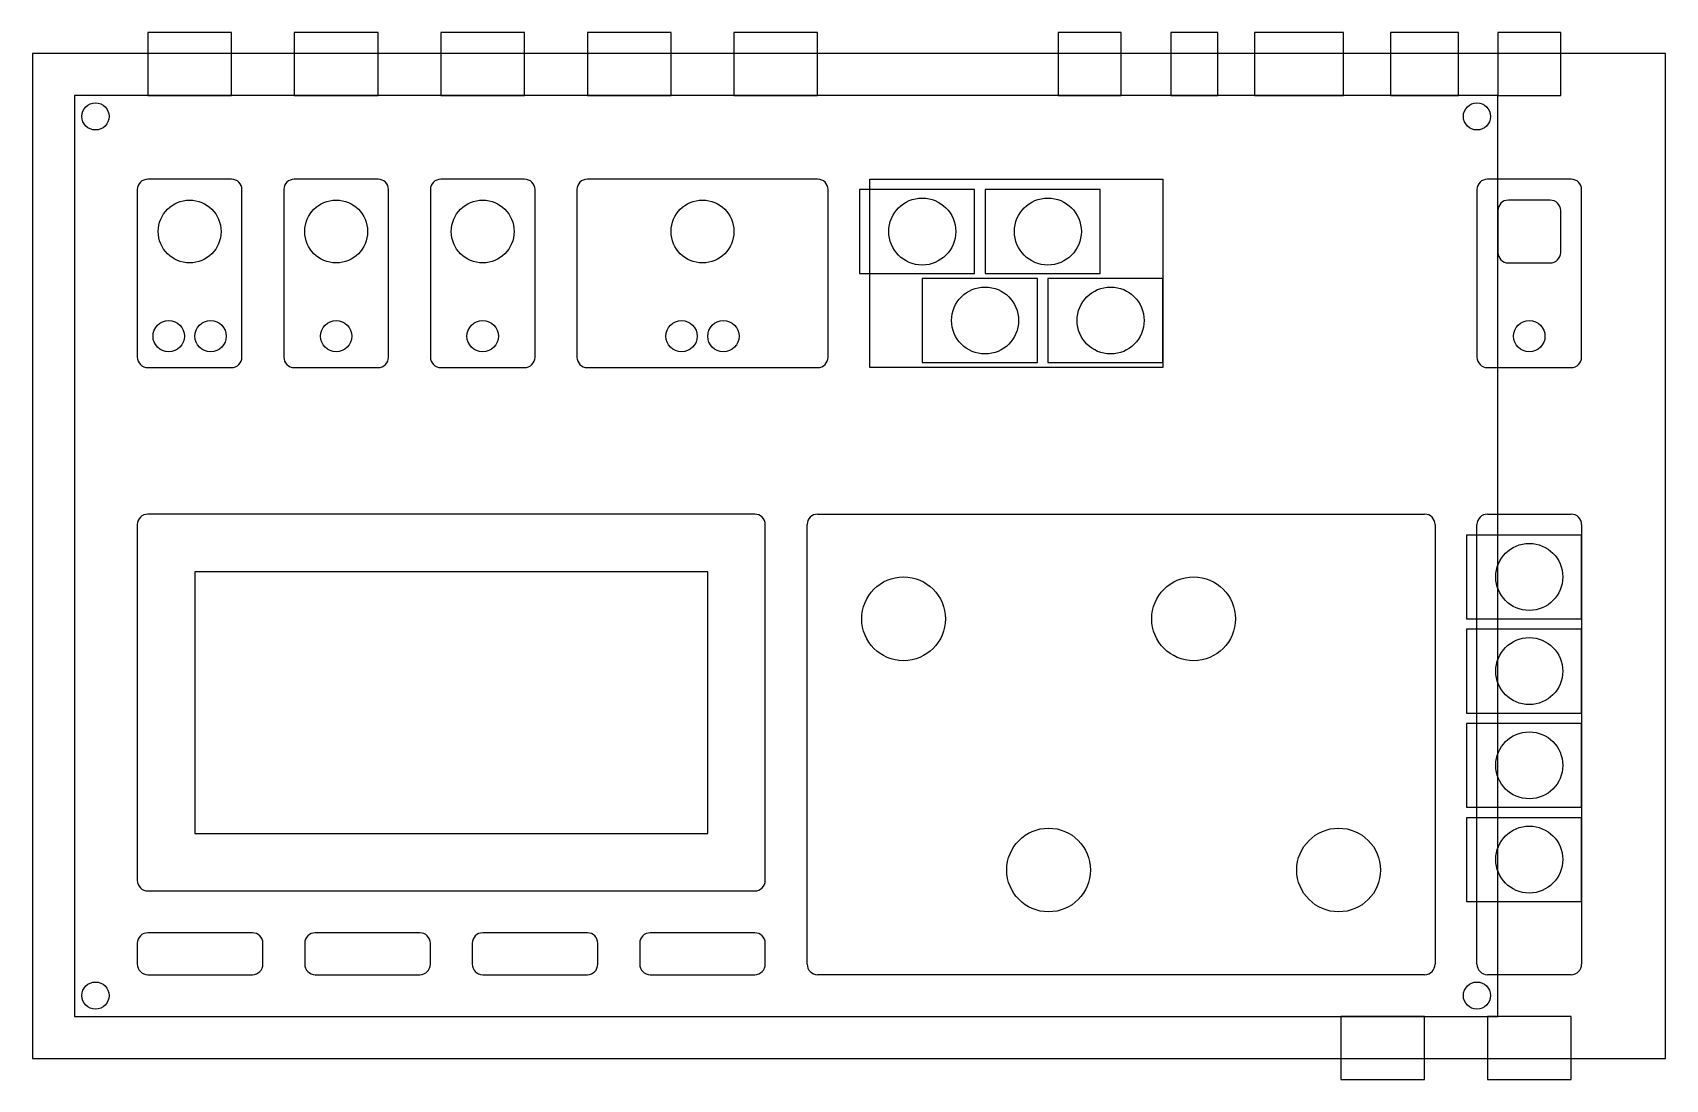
# Model space of a CAD drawing. Header units: inches. Extents: x -0.2 to 7.6, y -0.3 to 4.7.
import ezdxf

# ---------------------------------------------------------------- set-up
doc = ezdxf.new("R2010")
doc.units = ezdxf.units.IN
doc.header["$MEASUREMENT"] = 0
doc.layers.get('0').update_dxf_attribs({"lineweight": 25, "true_color": 0xffffff})
for name, color, linetype, lineweight, true_color in [('etch', 178, 'Continuous', 25, 0x000000), ('pcb', 178, 'Continuous', 25, 0x000000), ('top', 178, 'Continuous', 25, 0x000000)]:
    doc.layers.add(name, color=color, linetype=linetype, lineweight=lineweight, true_color=true_color)

msp = doc.modelspace()

# ---------------------------------------------------------------- linework, layer by layer
for p, q in [((-0.2, 4.6), (-0.2, -0.2)), ((7.6, 4.6), (-0.2, 4.6)), ((7.6, -0.2), (7.6, 4.6)), ((-0.2, -0.2), (7.6, -0.2))]:
    msp.add_line(p, q)
at = {"layer": 'etch'}
for p, q in [((0.75, 4.7), (0.35, 4.7)), ((0.35, 4.7), (0.35, 4.4)), ((0.75, 4.4), (0.75, 4.7)), ((1.45, 4.7), (1.05, 4.7)), ((1.05, 4.7), (1.05, 4.4)), ((1.45, 4.4), (1.45, 4.7)), ((2.15, 4.7), (1.75, 4.7)), ((1.75, 4.7), (1.75, 4.4)), ((2.15, 4.4), (2.15, 4.7)), ((2.85, 4.7), (2.45, 4.7)), ((2.45, 4.7), (2.45, 4.4)), ((2.85, 4.4), (2.85, 4.7)), ((3.55, 4.7), (3.15, 4.7)), ((3.15, 4.7), (3.15, 4.4)), ((3.55, 4.4), (3.55, 4.7)), ((5, 4.7), (4.7, 4.7)), ((4.7, 4.7), (4.7, 4.4)), ((5, 4.4), (5, 4.7)), ((5.4625, 4.7), (5.2375, 4.7)), ((5.2375, 4.7), (5.2375, 4.4)), ((5.4625, 4.4), (5.4625, 4.7)), ((6.0625, 4.7), (5.6375, 4.7)), ((5.6375, 4.7), (5.6375, 4.4)), ((6.0625, 4.4), (6.0625, 4.7)), ((6.6125, 4.7), (6.2875, 4.7)), ((6.2875, 4.7), (6.2875, 4.4)), ((6.6125, 4.4), (6.6125, 4.7)), ((7.1, 4.7), (6.8, 4.7)), ((6.8, 4.7), (6.8, 4.4)), ((7.1, 4.4), (7.1, 4.7)), ((0.35, 4.4), (0.75, 4.4)), ((1.05, 4.4), (1.45, 4.4)), ((1.75, 4.4), (2.15, 4.4)), ((2.45, 4.4), (2.85, 4.4)), ((3.15, 4.4), (3.55, 4.4)), ((4.7, 4.4), (5, 4.4)), ((5.2375, 4.4), (5.4625, 4.4)), ((5.6375, 4.4), (6.0625, 4.4)), ((6.2875, 4.4), (6.6125, 4.4)), ((6.8, 4.4), (7.1, 4.4)), ((0.75, 4), (0.35, 4)), ((1.45, 4), (1.05, 4)), ((2.15, 4), (1.75, 4)), ((3.55, 4), (2.45, 4)), ((3.8, 4), (5.2, 4)), ((3.8, 3.1), (3.8, 4)), ((5.2, 4), (5.2, 3.1)), ((7.15, 4), (6.75, 4)), ((0.3, 3.95), (0.3, 3.15)), ((0.8, 3.15), (0.8, 3.95)), ((1, 3.95), (1, 3.15)), ((1.5, 3.15), (1.5, 3.95)), ((1.7, 3.95), (1.7, 3.15)), ((2.2, 3.15), (2.2, 3.95)), ((2.4, 3.95), (2.4, 3.15)), ((3.6, 3.15), (3.6, 3.95)), ((6.7, 3.95), (6.7, 3.15)), ((7.05, 3.9), (6.85, 3.9)), ((7.2, 3.15), (7.2, 3.95)), ((6.8, 3.85), (6.8, 3.65)), ((7.1, 3.65), (7.1, 3.85)), ((6.85, 3.6), (7.05, 3.6)), ((0.35, 3.1), (0.75, 3.1)), ((1.05, 3.1), (1.45, 3.1)), ((1.75, 3.1), (2.15, 3.1)), ((2.45, 3.1), (3.55, 3.1)), ((5.2, 3.1), (3.8, 3.1)), ((6.75, 3.1), (7.15, 3.1)), ((3.5, 0.25), (3.5, 2.35)), ((3.55, 2.4), (6.45, 2.4)), ((6.5, 2.35), (6.5, 0.25)), ((6.7, 0.25), (6.7, 2.35)), ((6.75, 2.4), (7.15, 2.4)), ((7.2, 2.35), (7.2, 0.25)), ((3.025, 2.125), (0.575, 2.125)), ((0.575, 2.125), (0.575, 0.875)), ((3.025, 0.875), (3.025, 2.125)), ((0.575, 0.875), (3.025, 0.875)), ((0.85, 0.4), (0.35, 0.4)), ((1.65, 0.4), (1.15, 0.4)), ((2.45, 0.4), (1.95, 0.4)), ((3.25, 0.4), (2.75, 0.4)), ((0.3, 0.35), (0.3, 0.25)), ((0.9, 0.25), (0.9, 0.35)), ((1.1, 0.35), (1.1, 0.25)), ((1.7, 0.25), (1.7, 0.35)), ((1.9, 0.35), (1.9, 0.25)), ((2.5, 0.25), (2.5, 0.35)), ((2.7, 0.35), (2.7, 0.25)), ((3.3, 0.25), (3.3, 0.35)), ((0.35, 0.2), (0.85, 0.2)), ((1.15, 0.2), (1.65, 0.2)), ((1.95, 0.2), (2.45, 0.2)), ((2.75, 0.2), (3.25, 0.2)), ((6.45, 0.2), (3.55, 0.2)), ((7.15, 0.2), (6.75, 0.2)), ((6.45, 0), (6.05, 0)), ((6.05, 0), (6.05, -0.3)), ((6.45, -0.3), (6.45, 0)), ((7.15, 0), (6.75, 0)), ((6.75, 0), (6.75, -0.3)), ((7.15, -0.3), (7.15, 0)), ((6.05, -0.3), (6.45, -0.3)), ((6.75, -0.3), (7.15, -0.3))]:
    msp.add_line(p, q, dxfattribs=at)
for centre, radius in [((4.05, 3.75), 0.16), ((4.65, 3.75), 0.16), ((0.55, 3.75), 0.15), ((1.25, 3.75), 0.15), ((1.95, 3.75), 0.15), ((3, 3.75), 0.15), ((4.35, 3.325), 0.16), ((4.95, 3.325), 0.16), ((0.45, 3.25), 0.075), ((0.65, 3.25), 0.075), ((1.25, 3.25), 0.075), ((1.95, 3.25), 0.075), ((2.9, 3.25), 0.075), ((3.1, 3.25), 0.075), ((6.95, 3.25), 0.075), ((6.95, 2.1), 0.16), ((6.95, 1.65), 0.16), ((6.95, 1.2), 0.16), ((6.95, 0.75), 0.16)]:
    msp.add_circle(centre, radius, dxfattribs=at)
for centre, start, end in [((0.35, 3.95), 90, 180), ((0.75, 3.95), 0, 90), ((1.05, 3.95), 90, 180), ((1.45, 3.95), 0, 90), ((1.75, 3.95), 90, 180), ((2.15, 3.95), 0, 90), ((2.45, 3.95), 90, 180), ((3.55, 3.95), 0, 90), ((6.75, 3.95), 90, 180), ((7.15, 3.95), 0, 90), ((6.85, 3.85), 90, 180), ((7.05, 3.85), 0, 90), ((6.85, 3.65), 180, 270), ((7.05, 3.65), 270, 0), ((0.35, 3.15), 180, 270), ((0.75, 3.15), 270, 0), ((1.05, 3.15), 180, 270), ((1.45, 3.15), 270, 0), ((1.75, 3.15), 180, 270), ((2.15, 3.15), 270, 0), ((2.45, 3.15), 180, 270), ((3.55, 3.15), 270, 0), ((6.75, 3.15), 180, 270), ((7.15, 3.15), 270, 0), ((0.35, 2.35), 90, 180), ((3.25, 2.35), 0, 90), ((3.55, 2.35), 90, 180), ((6.45, 2.35), 0, 90), ((6.75, 2.35), 90, 180), ((7.15, 2.35), 0, 90), ((0.35, 0.65), 180, 270), ((3.25, 0.65), 270, 0), ((0.35, 0.35), 90, 180), ((0.85, 0.35), 0, 90), ((1.15, 0.35), 90, 180), ((1.65, 0.35), 0, 90), ((1.95, 0.35), 90, 180), ((2.45, 0.35), 0, 90), ((2.75, 0.35), 90, 180), ((3.25, 0.35), 0, 90), ((0.35, 0.25), 180, 270), ((0.85, 0.25), 270, 0), ((1.15, 0.25), 180, 270), ((1.65, 0.25), 270, 0), ((1.95, 0.25), 180, 270), ((2.45, 0.25), 270, 0), ((2.75, 0.25), 180, 270), ((3.25, 0.25), 270, 0), ((3.55, 0.25), 180, 270), ((6.45, 0.25), 270, 0), ((6.75, 0.25), 180, 270), ((7.15, 0.25), 270, 0)]:
    msp.add_arc(centre, 0.05, start, end, dxfattribs=at)
at = {"layer": 'pcb'}
for p, q in [((6.8, 4.4), (0, 4.4)), ((0, 4.4), (0, 0)), ((6.8, 0), (6.8, 4.4)), ((4.3, 3.95), (3.75, 3.95)), ((3.75, 3.95), (3.75, 3.55)), ((4.3, 3.55), (4.3, 3.95)), ((4.9, 3.95), (4.35, 3.95)), ((4.35, 3.95), (4.35, 3.55)), ((4.9, 3.55), (4.9, 3.95)), ((3.75, 3.55), (4.3, 3.55)), ((4.6, 3.525), (4.05, 3.525)), ((4.05, 3.525), (4.05, 3.125)), ((4.35, 3.55), (4.9, 3.55)), ((4.6, 3.125), (4.6, 3.525)), ((5.2, 3.525), (4.65, 3.525)), ((4.65, 3.525), (4.65, 3.125)), ((5.2, 3.125), (5.2, 3.525)), ((4.05, 3.125), (4.6, 3.125)), ((4.65, 3.125), (5.2, 3.125)), ((7.2, 2.3), (6.65, 2.3)), ((6.65, 2.3), (6.65, 1.9)), ((7.2, 1.9), (7.2, 2.3)), ((6.65, 1.9), (7.2, 1.9)), ((7.2, 1.85), (6.65, 1.85)), ((6.65, 1.85), (6.65, 1.45)), ((7.2, 1.45), (7.2, 1.85)), ((6.65, 1.45), (7.2, 1.45)), ((7.2, 1.4), (6.65, 1.4)), ((6.65, 1.4), (6.65, 1)), ((7.2, 1), (7.2, 1.4)), ((6.65, 1), (7.2, 1)), ((7.2, 0.95), (6.65, 0.95)), ((6.65, 0.95), (6.65, 0.55)), ((7.2, 0.55), (7.2, 0.95)), ((6.65, 0.55), (7.2, 0.55)), ((0, 0), (6.8, 0))]:
    msp.add_line(p, q, dxfattribs=at)
for centre in [(0.1, 4.3), (6.7, 4.3), (0.1, 0.1), (6.7, 0.1)]:
    msp.add_circle(centre, 0.065, dxfattribs=at)
at = {"layer": 'top'}
for p, q in [((0.3, 2.35), (0.3, 0.65)), ((3.25, 2.4), (0.35, 2.4)), ((3.3, 0.65), (3.3, 2.35)), ((0.35, 0.6), (3.25, 0.6))]:
    msp.add_line(p, q, dxfattribs=at)
for centre in [(3.9608, 1.9), (5.3464, 1.9), (4.6536, 0.7), (6.0392, 0.7)]:
    msp.add_circle(centre, 0.2, dxfattribs=at)
for centre in [(-0.2, 4.6), (7.6, 4.6), (-0.2, -0.2), (7.6, -0.2)]:
    msp.add_arc(centre, 0, 0, 0, dxfattribs=at)

doc.saveas('drawing.dxf')
